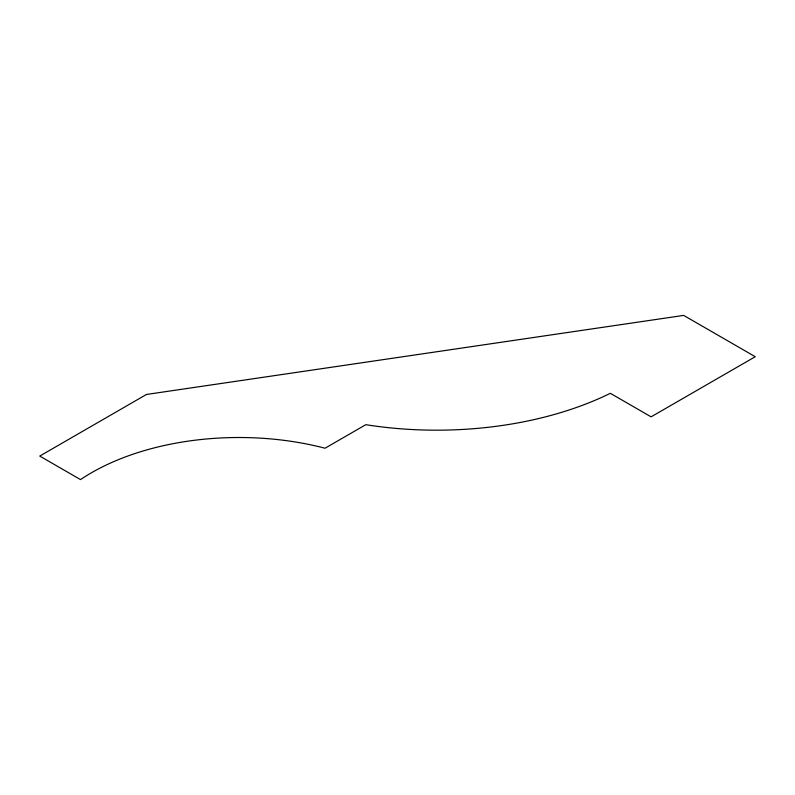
<?xml version="1.0" encoding="UTF-8"?>
<svg xmlns="http://www.w3.org/2000/svg" width="795" height="795" viewBox="0 0 795 795"><rect width="100%" height="100%" fill="white"/><g stroke="black" fill="none" stroke-linecap="round" stroke-linejoin="round"><path stroke-width="1.19" d="M146.449 394.469L39.75 456.072L80.504 479.594A208.757 120.522 0 0 1 325.046 448.221L365.799 424.689A268.283 154.886 0 0 0 610.341 393.316L651.095 416.848L755.25 356.716L683.69 315.406L146.449 394.469"/></g></svg>
